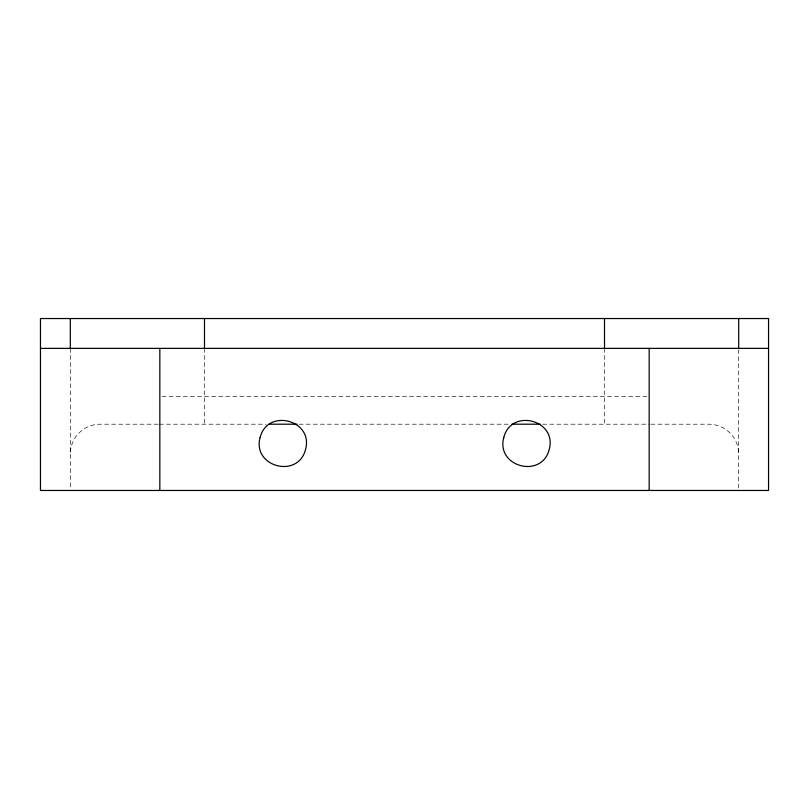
<?xml version="1.0" encoding="UTF-8"?>
<svg xmlns="http://www.w3.org/2000/svg" width="809" height="809" viewBox="0 0 809 809"><rect width="100%" height="100%" fill="white"/><g stroke="black" fill="none" stroke-linecap="round" stroke-linejoin="round"><path stroke-width="0.61" stroke-dasharray="4.04 3.03" d="M162.083 396.461L646.917 396.461M158.16 424.199L100.144 424.199A29.852 29.852 0 0 0 70.302 454.041M159.424 424.199L266.323 424.199M299.138 424.199L509.862 424.199M542.677 424.199L649.576 424.199M650.841 424.199L708.856 424.199A29.852 29.852 0 0 1 738.698 454.041M738.698 349.63L738.698 489.212M604.505 348.376L604.505 424.199M204.495 348.376L204.495 424.199M70.302 348.376L70.302 489.212"/><path stroke-width="1.21" d="M40.45 348.376L768.55 348.376M268.851 424.199L297.095 424.199M511.905 424.199L540.149 424.199M738.698 318.534L738.698 348.376M649.162 348.376L649.162 490.466M604.505 318.534L604.505 348.376M204.495 318.534L204.495 348.376M159.838 348.376L159.838 490.466M70.302 318.534L70.302 348.376M260.124 437.386C251.933 466.773 297.934 479.1 305.529 449.551C313.73 420.154 267.728 407.827 260.124 437.386M503.805 437.386C495.614 466.773 541.615 479.1 549.21 449.551C557.411 420.154 511.409 407.827 503.805 437.386M768.55 318.534L40.45 318.534L40.45 490.466L768.55 490.466L768.55 318.534"/></g></svg>
